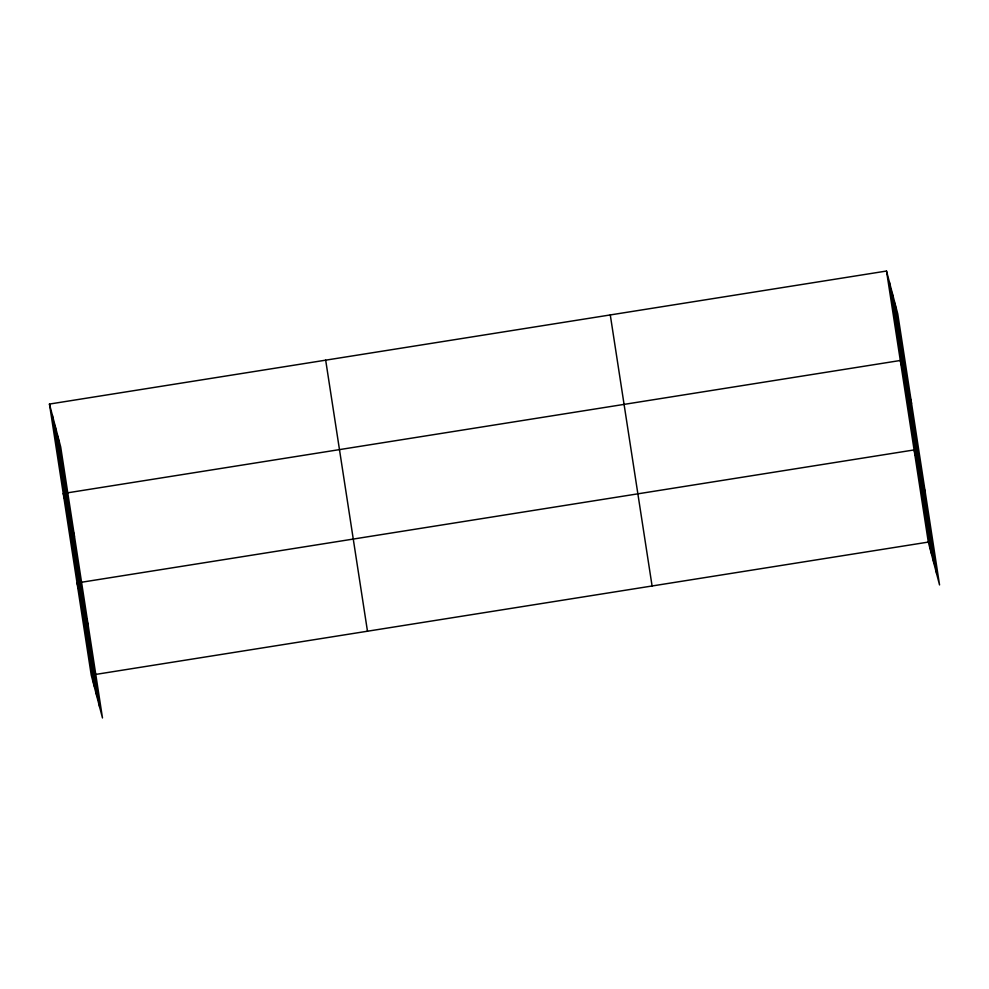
<?xml version="1.0" encoding="UTF-8"?>
<svg xmlns="http://www.w3.org/2000/svg" width="989" height="989" viewBox="0 0 989 989"><rect width="100%" height="100%" fill="white"/><g stroke="black" fill="none" stroke-linecap="round" stroke-linejoin="round"><path stroke-width="1.48" d="M49.45 404.068L60.688 446.917L102.485 717.965L91.248 675.116L49.45 404.068L886.515 271.035L897.752 313.884L939.55 584.932L928.312 542.083L886.515 271.035M95.809 674.399L928.312 542.083M911.549 403.327L900.299 360.491L63.247 493.511L74.484 536.359M925.333 492.782L914.096 449.933L77.043 582.966L88.281 625.802M894.971 303.314L936.781 574.362M892.115 292.423L933.925 563.483M889.346 281.865L931.144 552.913M610.275 314.935L652.085 585.983M325.678 360.169L367.475 631.217M57.918 436.347L99.716 707.395M55.063 425.455L96.86 696.503M52.293 414.886L94.091 685.933"/></g></svg>
